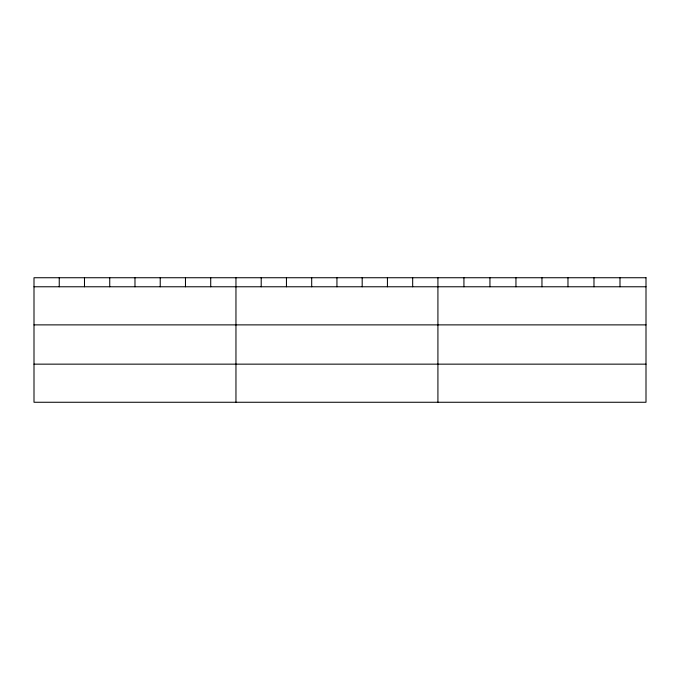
<?xml version="1.0" encoding="UTF-8"?>
<svg xmlns="http://www.w3.org/2000/svg" width="680" height="680" viewBox="0 0 680 680"><rect width="100%" height="100%" fill="white"/><g stroke="black" fill="none" stroke-linecap="round" stroke-linejoin="round"><path stroke-width="1.02" d="M34 286.773L646 286.773M34 324.878L646 324.878M34 364.149L646 364.149M619.99 277.738L619.99 286.773M593.98 277.738L593.98 286.773M567.97 277.738L567.97 286.773M541.96 277.738L541.96 286.773M515.95 277.738L515.95 286.773M489.94 277.738L489.94 286.773M463.93 277.738L463.93 286.773M437.92 277.738L437.92 402.262M412.675 277.738L412.675 286.773M387.43 277.738L387.43 286.773M362.185 277.738L362.185 286.773M336.94 277.738L336.94 286.773M311.695 277.738L311.695 286.773M286.45 277.738L286.45 286.773M261.205 277.738L261.205 286.773M235.96 277.738L235.96 402.262M210.715 277.738L210.715 286.773M185.47 277.738L185.47 286.773M160.225 277.738L160.225 286.773M134.98 277.738L134.98 286.773M109.735 277.738L109.735 286.773M84.49 277.738L84.49 286.773M59.245 277.738L59.245 286.773M646 277.738L34 277.738L34 402.262L646 402.262L646 277.738"/></g></svg>
